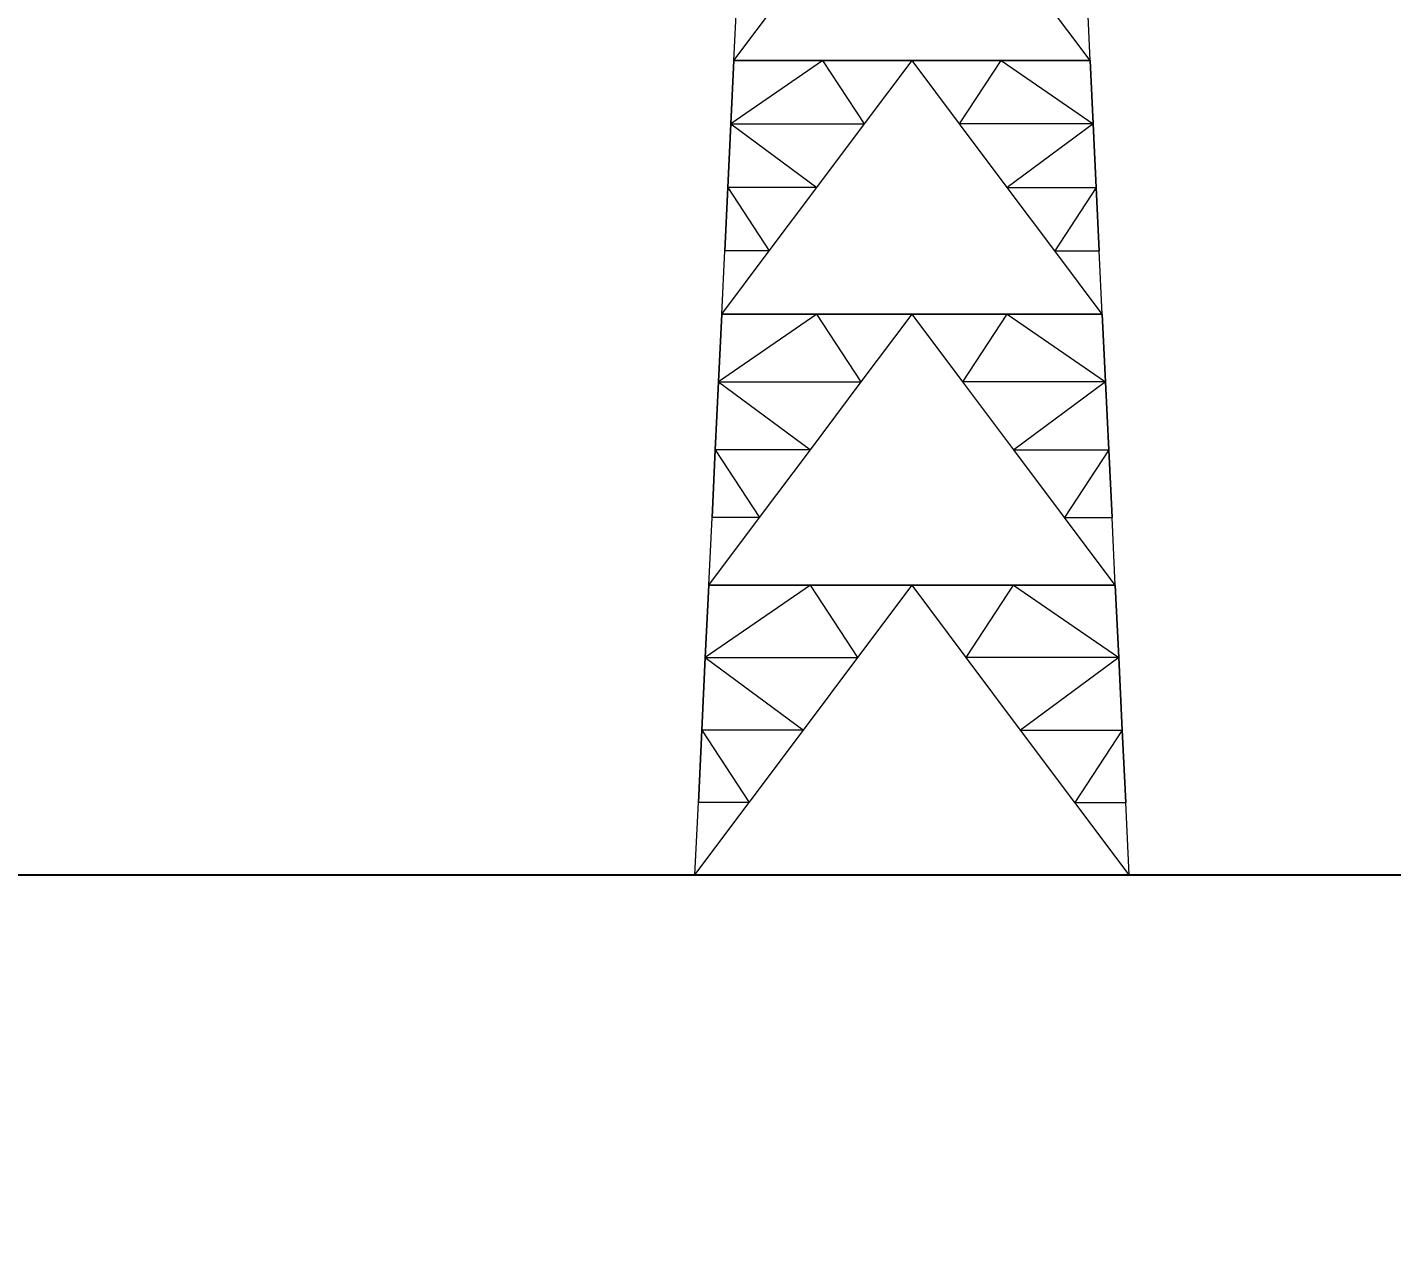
# Model space of a CAD drawing. Header units: millimetres. Extents: x 674 to 5889, y -153 to 3954.
# Drawn here: x 3342.7 to 3381.45, y 1324.88 to 1359.39 of the extents above; entities that cross this region are included whole.
import ezdxf

# ---------------------------------------------------------------- set-up
doc = ezdxf.new("R2010")
doc.units = ezdxf.units.MM
doc.layers.add('Dimensions', color=7, linetype='Continuous')
doc.layers.add('Towers', color=1, linetype='Continuous', lineweight=0)
doc.styles.get("Standard").update_dxf_attribs({"font": 'arial.ttf'})
doc.dimstyles.new('ISO-25', dxfattribs={"dimtxt": 2.5, "dimasz": 2.5, "dimexe": 1.25, "dimexo": 0.625, "dimtad": 1, "dimtxsty": 'Standard', "dimcen": 2.5, "dimadec": 0, "dimazin": 0, "dimtfac": 1, "dimtmove": 0, "dimatfit": 3, "dimfxl": 1, "dimarcsym": 0})

# ---------------------------------------------------------------- blocks, each defined once
blk = doc.blocks.new('_ArchTick')
at = {"color": 0, "linetype": 'ByBlock', "const_width": 0.15}
blk.add_lwpolyline([(-0.5, -0.5), (0.5, 0.5)], dxfattribs=at)
blk = doc.blocks.new('*D60')
at = {"color": 0, "lineweight": -2, "transparency": 16777216}
blk.add_line((2829.274, -144.563), (2959.274, -144.563), dxfattribs=at)
at = {"layer": 'Defpoints', "color": 0, "transparency": 16777216}
for p in [(5528.478, 3774.077), (5768.478, 3774.077), (5768.478, 3752.482), (2829.274, -118.354), (2959.274, -118.354), (2959.274, -144.563)]:
    blk.add_point(p, dxfattribs=at)
at = {"layer": 'Dimensions', "color": 0, "lineweight": -2, "transparency": 16777216}
blk.add_line((5528.478, 3752.482), (5768.478, 3752.482), dxfattribs=at)
at = {"color": 0, "lineweight": -2, "transparency": 16777216, "xscale": 15, "yscale": 15, "zscale": 15, "rotation": 180}
blk.add_blockref('_ArchTick', (2829.274, -144.563), dxfattribs=at)
at = {"color": 0, "lineweight": -2, "transparency": 16777216, "xscale": 15, "yscale": 15, "zscale": 15}
blk.add_blockref('_ArchTick', (2959.274, -144.563), dxfattribs=at)
at = {"layer": 'Dimensions', "color": 0, "lineweight": -2, "transparency": 16777216, "xscale": 2.5, "yscale": 2.5, "zscale": 2.5, "rotation": 180}
blk.add_blockref('_ArchTick', (5528.478, 3752.482), dxfattribs=at)
at = {"layer": 'Dimensions', "color": 0, "lineweight": -2, "transparency": 16777216, "xscale": 2.5, "yscale": 2.5, "zscale": 2.5}
blk.add_blockref('_ArchTick', (5768.478, 3752.482), dxfattribs=at)
at = {"color": 0, "transparency": 16777216, "insert": (2894.274, -136.274), "char_height": 15, "attachment_point": 5}
blk.add_mtext('130', dxfattribs=at)
at = {"layer": 'Dimensions', "color": 0, "transparency": 16777216, "insert": (5648.478, 3755.404), "char_height": 4.5, "attachment_point": 5}
blk.add_mtext('240m', dxfattribs=at)
blk = doc.blocks.new('*D58')
at = {"color": 0, "lineweight": -2, "transparency": 16777216}
blk.add_line((2393.626, -144.563), (2483.626, -144.563), dxfattribs=at)
at = {"layer": 'Defpoints', "color": 0, "transparency": 16777216}
for p in [(5603.478, 3819.077), (5583.397, 3774.077), (5603.478, 3774.077), (2393.626, -80.976), (2483.626, -80.976), (2483.626, -144.563)]:
    blk.add_point(p, dxfattribs=at)
at = {"layer": 'Dimensions', "color": 0, "lineweight": -2, "transparency": 16777216}
blk.add_line((5583.397, 3819.077), (5583.397, 3774.077), dxfattribs=at)
at = {"color": 0, "lineweight": -2, "transparency": 16777216, "xscale": 15, "yscale": 15, "zscale": 15, "rotation": 180}
blk.add_blockref('_ArchTick', (2393.626, -144.563), dxfattribs=at)
at = {"color": 0, "lineweight": -2, "transparency": 16777216, "xscale": 15, "yscale": 15, "zscale": 15}
blk.add_blockref('_ArchTick', (2483.626, -144.563), dxfattribs=at)
at = {"layer": 'Dimensions', "color": 0, "lineweight": -2, "transparency": 16777216, "xscale": 2.5, "yscale": 2.5, "zscale": 2.5}
for p, rotation in [((5583.397, 3819.077), 90), ((5583.397, 3774.077), 270)]:
    blk.add_blockref('_ArchTick', p, dxfattribs=dict(at, rotation=rotation))
at = {"color": 0, "transparency": 16777216, "insert": (2438.626, -136.279), "char_height": 15, "attachment_point": 5}
blk.add_mtext('90', dxfattribs=at)
at = {"layer": 'Dimensions', "color": 0, "transparency": 16777216, "insert": (5580.484, 3796.577), "char_height": 4.5, "attachment_point": 5, "rotation": 90}
blk.add_mtext('45m', dxfattribs=at)
blk = doc.blocks.new('*D62')
at = {"color": 0, "lineweight": -2, "transparency": 16777216}
blk.add_line((2577.797, -35.976), (2577.797, -85.976), dxfattribs=at)
at = {"layer": 'Defpoints', "color": 0, "transparency": 16777216}
for p in [(5529.806, 3893.742), (5528.478, 3889.077), (5643.378, 3856.377), (2597.989, -35.976), (2577.797, -85.976), (2597.989, -85.976)]:
    blk.add_point(p, dxfattribs=at)
at = {"layer": 'Dimensions', "color": 0, "lineweight": -2, "transparency": 16777216}
blk.add_line((5644.706, 3861.042), (5529.806, 3893.742), dxfattribs=at)
at = {"color": 0, "lineweight": -2, "transparency": 16777216, "xscale": 15, "yscale": 15, "zscale": 15}
for p, rotation in [((2577.797, -35.976), 90), ((2577.797, -85.976), 270)]:
    blk.add_blockref('_ArchTick', p, dxfattribs=dict(at, rotation=rotation))
at = {"layer": 'Dimensions', "color": 0, "lineweight": -2, "transparency": 16777216, "xscale": 2.5, "yscale": 2.5, "zscale": 2.5}
for p, rotation in [((5529.806, 3893.742), 164.113896019455), ((5644.706, 3861.042), 344.113896019455)]:
    blk.add_blockref('_ArchTick', p, dxfattribs=dict(at, rotation=rotation))
at = {"color": 0, "transparency": 16777216, "insert": (2569.514, -60.976), "char_height": 15, "attachment_point": 5, "rotation": 90}
blk.add_mtext('50', dxfattribs=at)
at = {"layer": 'Dimensions', "color": 0, "transparency": 16777216, "insert": (5588.056, 3880.203), "char_height": 4.5, "attachment_point": 5, "rotation": 344.1139}
blk.add_mtext('119.5m', dxfattribs=at)
blk = doc.blocks.new('*D63')
at = {"color": 0, "lineweight": -2, "transparency": 16777216}
blk.add_line((2809.512, -31.439), (2809.512, -86.439), dxfattribs=at)
at = {"layer": 'Defpoints', "color": 0, "transparency": 16777216}
for p in [(5643.378, 3866.577), (5527.736, 3834.542), (5528.478, 3832.07), (2829.274, -31.439), (2809.512, -86.439), (2829.274, -86.439)]:
    blk.add_point(p, dxfattribs=at)
at = {"layer": 'Dimensions', "color": 0, "lineweight": -2, "transparency": 16777216}
blk.add_line((5642.636, 3869.049), (5527.736, 3834.542), dxfattribs=at)
at = {"color": 0, "lineweight": -2, "transparency": 16777216, "xscale": 15, "yscale": 15, "zscale": 15}
for p, rotation in [((2809.512, -31.439), 90), ((2809.512, -86.439), 270)]:
    blk.add_blockref('_ArchTick', p, dxfattribs=dict(at, rotation=rotation))
at = {"layer": 'Dimensions', "color": 0, "lineweight": -2, "transparency": 16777216, "xscale": 2.5, "yscale": 2.5, "zscale": 2.5}
for p, rotation in [((5642.636, 3869.049), 16.71614301521846), ((5527.736, 3834.542), 196.7161430152185)]:
    blk.add_blockref('_ArchTick', p, dxfattribs=dict(at, rotation=rotation))
at = {"color": 0, "transparency": 16777216, "insert": (2801.259, -58.939), "char_height": 15, "attachment_point": 5, "rotation": 90}
blk.add_mtext('55', dxfattribs=at)
at = {"layer": 'Dimensions', "color": 0, "transparency": 16777216, "insert": (5584.345, 3854.594), "char_height": 4.5, "attachment_point": 5, "rotation": 16.7161}
blk.add_mtext('120m', dxfattribs=at)
blk = doc.blocks.new('*D59')
at = {"color": 0, "lineweight": -2, "transparency": 16777216}
blk.add_line((2597.989, -144.563), (2697.989, -144.563), dxfattribs=at)
at = {"layer": 'Defpoints', "color": 0, "transparency": 16777216}
for p in [(5623.478, 3781.175), (5673.478, 3781.175), (5673.478, 3764.268), (2597.989, -85.976), (2697.989, -85.976), (2697.989, -144.563)]:
    blk.add_point(p, dxfattribs=at)
at = {"layer": 'Dimensions', "color": 0, "lineweight": -2, "transparency": 16777216}
blk.add_line((5623.478, 3764.268), (5673.478, 3764.268), dxfattribs=at)
at = {"color": 0, "lineweight": -2, "transparency": 16777216, "xscale": 15, "yscale": 15, "zscale": 15, "rotation": 180}
blk.add_blockref('_ArchTick', (2597.989, -144.563), dxfattribs=at)
at = {"color": 0, "lineweight": -2, "transparency": 16777216, "xscale": 15, "yscale": 15, "zscale": 15}
blk.add_blockref('_ArchTick', (2697.989, -144.563), dxfattribs=at)
at = {"layer": 'Dimensions', "color": 0, "lineweight": -2, "transparency": 16777216, "xscale": 2.5, "yscale": 2.5, "zscale": 2.5, "rotation": 180}
blk.add_blockref('_ArchTick', (5623.478, 3764.268), dxfattribs=at)
at = {"layer": 'Dimensions', "color": 0, "lineweight": -2, "transparency": 16777216, "xscale": 2.5, "yscale": 2.5, "zscale": 2.5}
blk.add_blockref('_ArchTick', (5673.478, 3764.268), dxfattribs=at)
at = {"color": 0, "transparency": 16777216, "insert": (2647.989, -136.279), "char_height": 15, "attachment_point": 5}
blk.add_mtext('100', dxfattribs=at)
at = {"layer": 'Dimensions', "color": 0, "transparency": 16777216, "insert": (5648.478, 3767.191), "char_height": 4.5, "attachment_point": 5}
blk.add_mtext('50m', dxfattribs=at)
blk = doc.blocks.new('*D66')
at = {"color": 0, "lineweight": -2, "transparency": 16777216}
blk.add_line((3325.223, 34.024), (3325.223, -80.976), dxfattribs=at)
at = {"layer": 'Defpoints', "color": 0, "transparency": 16777216}
for p in [(5653.578, 3874.37), (5643.378, 3866.577), (5653.578, 3866.577), (3346.627, 34.024), (3325.223, -80.976), (3346.627, -80.976)]:
    blk.add_point(p, dxfattribs=at)
at = {"layer": 'Dimensions', "color": 0, "lineweight": -2, "transparency": 16777216}
for p, q in [((5643.378, 3874.37), (5653.578, 3874.37)), ((5653.578, 3874.37), (5673.71, 3874.37))]:
    blk.add_line(p, q, dxfattribs=at)
at = {"color": 0, "lineweight": -2, "transparency": 16777216, "xscale": 5, "yscale": 5, "zscale": 5}
for p, rotation in [((3325.223, 34.024), 90), ((3325.223, -80.976), 270)]:
    blk.add_blockref('_ArchTick', p, dxfattribs=dict(at, rotation=rotation))
at = {"layer": 'Dimensions', "color": 0, "lineweight": -2, "transparency": 16777216, "xscale": 2.5, "yscale": 2.5, "zscale": 2.5, "rotation": 180}
blk.add_blockref('_ArchTick', (5643.378, 3874.37), dxfattribs=at)
at = {"layer": 'Dimensions', "color": 0, "lineweight": -2, "transparency": 16777216, "xscale": 2.5, "yscale": 2.5, "zscale": 2.5}
blk.add_blockref('_ArchTick', (5653.578, 3874.37), dxfattribs=at)
at = {"color": 0, "transparency": 16777216, "insert": (3316.939, -23.476), "char_height": 15, "attachment_point": 5, "rotation": 90}
blk.add_mtext('115', dxfattribs=at)
at = {"layer": 'Dimensions', "color": 0, "transparency": 16777216, "insert": (5664.894, 3877.293), "char_height": 4.5, "attachment_point": 5}
blk.add_mtext('10.2m', dxfattribs=at)
blk = doc.blocks.new('*D61')
at = {"color": 0, "lineweight": -2, "transparency": 16777216}
blk.add_line((2373.545, -35.976), (2373.545, -80.976), dxfattribs=at)
at = {"layer": 'Defpoints', "color": 0, "transparency": 16777216}
for p in [(5648.478, 3856.377), (5645.288, 3779.077), (5648.478, 3779.077), (2393.626, -35.976), (2373.545, -80.976), (2393.626, -80.976)]:
    blk.add_point(p, dxfattribs=at)
at = {"layer": 'Dimensions', "color": 0, "lineweight": -2, "transparency": 16777216}
blk.add_line((5645.288, 3856.377), (5645.288, 3779.077), dxfattribs=at)
at = {"color": 0, "lineweight": -2, "transparency": 16777216, "xscale": 15, "yscale": 15, "zscale": 15}
for p, rotation in [((2373.545, -35.976), 90), ((2373.545, -80.976), 270)]:
    blk.add_blockref('_ArchTick', p, dxfattribs=dict(at, rotation=rotation))
at = {"layer": 'Dimensions', "color": 0, "lineweight": -2, "transparency": 16777216, "xscale": 2.5, "yscale": 2.5, "zscale": 2.5}
for p, rotation in [((5645.288, 3856.377), 90), ((5645.288, 3779.077), 270)]:
    blk.add_blockref('_ArchTick', p, dxfattribs=dict(at, rotation=rotation))
at = {"color": 0, "transparency": 16777216, "insert": (2365.292, -58.476), "char_height": 15, "attachment_point": 5, "rotation": 90}
blk.add_mtext('45', dxfattribs=at)
at = {"layer": 'Dimensions', "color": 0, "transparency": 16777216, "insert": (5642.364, 3817.906), "char_height": 4.5, "attachment_point": 5, "rotation": 90}
blk.add_mtext('77.3m', dxfattribs=at)

msp = doc.modelspace()

# ---------------------------------------------------------------- linework, layer by layer
msp.add_line((3012.826, 1335.328), (3482.826, 1335.328))
at = {"layer": 'Towers'}
for p, q in [((3362.767, 1358.448), (3364.031, 1360.134)), ((3362.767, 1358.448), (3364.031, 1360.134)), ((3362.767, 1358.448), (3362.847, 1360.134)), ((3362.767, 1358.448), (3362.847, 1360.134)), ((3362.767, 1358.448), (3362.847, 1360.134)), ((3362.767, 1358.448), (3362.847, 1360.134)), ((3372.885, 1358.448), (3371.62, 1360.134)), ((3372.885, 1358.448), (3371.62, 1360.134)), ((3372.885, 1358.448), (3372.804, 1360.134)), ((3372.885, 1358.448), (3372.804, 1360.134)), ((3372.885, 1358.448), (3372.804, 1360.134)), ((3372.885, 1358.448), (3372.804, 1360.134)), ((3365.296, 1358.448), (3362.68, 1356.647)), ((3365.296, 1358.448), (3362.68, 1356.647)), ((3362.767, 1358.448), (3362.68, 1356.647)), ((3362.68, 1356.647), (3362.767, 1358.448)), ((3362.767, 1358.448), (3362.68, 1356.647)), ((3362.68, 1356.647), (3362.767, 1358.448)), ((3362.681, 1356.648), (3362.767, 1358.448)), ((3362.681, 1356.648), (3362.767, 1358.448)), ((3362.681, 1356.648), (3362.767, 1358.448)), ((3362.681, 1356.648), (3362.767, 1358.448)), ((3362.767, 1358.448), (3365.296, 1358.448)), ((3365.296, 1358.448), (3362.767, 1358.448)), ((3362.767, 1358.448), (3364.031, 1358.448)), ((3364.031, 1358.448), (3362.767, 1358.448)), ((3362.767, 1358.448), (3365.296, 1358.448)), ((3365.296, 1358.448), (3362.767, 1358.448)), ((3367.826, 1358.448), (3362.767, 1358.448)), ((3362.767, 1358.448), (3367.826, 1358.448)), ((3365.296, 1358.448), (3362.767, 1358.448)), ((3365.296, 1358.448), (3362.767, 1358.448)), ((3365.296, 1358.448), (3366.561, 1358.448)), ((3366.561, 1358.448), (3365.296, 1358.448)), ((3366.475, 1356.648), (3365.296, 1358.448)), ((3367.826, 1358.448), (3365.296, 1358.448)), ((3366.475, 1356.648), (3365.296, 1358.448)), ((3367.826, 1358.448), (3365.296, 1358.448)), ((3366.475, 1356.648), (3367.826, 1358.448)), ((3366.475, 1356.648), (3367.826, 1358.448)), ((3369.09, 1358.448), (3366.561, 1358.448)), ((3369.09, 1358.448), (3366.561, 1358.448)), ((3372.885, 1358.448), (3367.826, 1358.448)), ((3367.826, 1358.448), (3372.885, 1358.448)), ((3369.176, 1356.648), (3367.826, 1358.448)), ((3367.826, 1358.448), (3370.355, 1358.448)), ((3369.176, 1356.648), (3367.826, 1358.448)), ((3367.826, 1358.448), (3370.355, 1358.448)), ((3369.09, 1358.448), (3370.355, 1358.448)), ((3370.355, 1358.448), (3369.09, 1358.448)), ((3369.176, 1356.648), (3370.355, 1358.448)), ((3369.176, 1356.648), (3370.355, 1358.448)), ((3372.885, 1358.448), (3370.355, 1358.448)), ((3370.355, 1358.448), (3372.885, 1358.448)), ((3370.355, 1358.448), (3372.885, 1358.448)), ((3370.355, 1358.448), (3372.885, 1358.448)), ((3370.355, 1358.448), (3372.971, 1356.647)), ((3370.355, 1358.448), (3372.885, 1358.448)), ((3370.355, 1358.448), (3372.971, 1356.647)), ((3370.355, 1358.448), (3372.885, 1358.448)), ((3371.62, 1358.448), (3372.885, 1358.448)), ((3372.885, 1358.448), (3371.62, 1358.448)), ((3372.971, 1356.648), (3372.885, 1358.448)), ((3372.885, 1358.448), (3372.971, 1356.647)), ((3372.971, 1356.648), (3372.885, 1358.448)), ((3372.971, 1356.647), (3372.885, 1358.448)), ((3372.971, 1356.648), (3372.885, 1358.448)), ((3372.885, 1358.448), (3372.971, 1356.647)), ((3372.971, 1356.648), (3372.885, 1358.448)), ((3372.971, 1356.647), (3372.885, 1358.448)), ((3362.594, 1354.846), (3362.681, 1356.648)), ((3362.594, 1354.846), (3362.681, 1356.648)), ((3362.68, 1356.647), (3362.594, 1354.846)), ((3362.594, 1354.846), (3362.68, 1356.647)), ((3362.68, 1356.647), (3362.594, 1354.846)), ((3362.594, 1354.846), (3362.68, 1356.647)), ((3362.68, 1356.647), (3366.475, 1356.648)), ((3362.68, 1356.647), (3366.475, 1356.648)), ((3362.68, 1356.647), (3362.681, 1356.648)), ((3362.68, 1356.647), (3362.681, 1356.648)), ((3362.68, 1356.647), (3365.124, 1354.846)), ((3362.68, 1356.647), (3365.124, 1354.846)), ((3365.124, 1354.846), (3366.475, 1356.648)), ((3365.124, 1354.846), (3366.475, 1356.648)), ((3370.528, 1354.846), (3369.176, 1356.648)), ((3372.971, 1356.647), (3369.176, 1356.648)), ((3370.528, 1354.846), (3369.176, 1356.648)), ((3372.971, 1356.647), (3369.176, 1356.648)), ((3372.971, 1356.647), (3370.528, 1354.846)), ((3372.971, 1356.647), (3370.528, 1354.846)), ((3373.057, 1354.846), (3372.971, 1356.648)), ((3372.971, 1356.647), (3372.971, 1356.648)), ((3373.057, 1354.846), (3372.971, 1356.648)), ((3372.971, 1356.647), (3372.971, 1356.648)), ((3372.971, 1356.647), (3373.057, 1354.846)), ((3373.057, 1354.846), (3372.971, 1356.647)), ((3372.971, 1356.647), (3373.057, 1354.846)), ((3373.057, 1354.846), (3372.971, 1356.647)), ((3362.508, 1353.045), (3362.594, 1354.846)), ((3362.594, 1354.846), (3362.508, 1353.045)), ((3362.508, 1353.045), (3362.594, 1354.846)), ((3362.508, 1353.045), (3362.594, 1354.846)), ((3362.594, 1354.846), (3362.508, 1353.045)), ((3362.508, 1353.045), (3362.594, 1354.846)), ((3362.594, 1354.846), (3363.773, 1353.045)), ((3365.124, 1354.846), (3362.594, 1354.846)), ((3362.594, 1354.846), (3363.773, 1353.045)), ((3365.124, 1354.846), (3362.594, 1354.846)), ((3362.594, 1354.846), (3362.594, 1354.846)), ((3362.594, 1354.846), (3362.594, 1354.846)), ((3363.773, 1353.045), (3365.124, 1354.846)), ((3363.773, 1353.045), (3365.124, 1354.846)), ((3371.878, 1353.045), (3370.528, 1354.846)), ((3370.528, 1354.846), (3373.057, 1354.846)), ((3371.878, 1353.045), (3370.528, 1354.846)), ((3370.528, 1354.846), (3373.057, 1354.846)), ((3373.057, 1354.846), (3371.878, 1353.045)), ((3373.057, 1354.846), (3371.878, 1353.045)), ((3373.143, 1353.045), (3373.057, 1354.846)), ((3373.057, 1354.846), (3373.143, 1353.045)), ((3373.057, 1354.846), (3373.057, 1354.846)), ((3373.143, 1353.045), (3373.057, 1354.846)), ((3373.143, 1353.045), (3373.057, 1354.846)), ((3373.057, 1354.846), (3373.143, 1353.045)), ((3373.057, 1354.846), (3373.057, 1354.846)), ((3373.143, 1353.045), (3373.057, 1354.846)), ((3362.422, 1351.243), (3363.773, 1353.045)), ((3362.422, 1351.243), (3363.773, 1353.045)), ((3362.422, 1351.243), (3362.508, 1353.045)), ((3362.422, 1351.243), (3362.508, 1353.045)), ((3362.422, 1351.243), (3362.508, 1353.045)), ((3362.422, 1351.243), (3362.508, 1353.045)), ((3363.773, 1353.045), (3362.508, 1353.045)), ((3363.773, 1353.045), (3362.508, 1353.045)), ((3362.508, 1353.045), (3362.508, 1353.045)), ((3362.508, 1353.045), (3362.508, 1353.045)), ((3373.229, 1351.243), (3371.878, 1353.045)), ((3371.878, 1353.045), (3373.143, 1353.045)), ((3373.229, 1351.243), (3371.878, 1353.045)), ((3371.878, 1353.045), (3373.143, 1353.045)), ((3373.229, 1351.243), (3373.143, 1353.045)), ((3373.143, 1353.045), (3373.143, 1353.045)), ((3373.229, 1351.243), (3373.143, 1353.045)), ((3373.229, 1351.243), (3373.143, 1353.045)), ((3373.143, 1353.045), (3373.143, 1353.045)), ((3373.229, 1351.243), (3373.143, 1353.045)), ((3365.124, 1351.243), (3362.33, 1349.32)), ((3365.124, 1351.243), (3362.33, 1349.32)), ((3362.33, 1349.32), (3362.422, 1351.243)), ((3362.422, 1351.243), (3362.33, 1349.32)), ((3362.33, 1349.32), (3362.422, 1351.243)), ((3362.33, 1349.32), (3362.422, 1351.243)), ((3362.33, 1349.32), (3362.422, 1351.243)), ((3362.422, 1351.243), (3362.33, 1349.32)), ((3362.33, 1349.32), (3362.422, 1351.243)), ((3362.33, 1349.32), (3362.422, 1351.243)), ((3362.422, 1351.243), (3365.124, 1351.243)), ((3365.124, 1351.243), (3362.422, 1351.243)), ((3362.422, 1351.243), (3363.773, 1351.243)), ((3363.773, 1351.243), (3362.422, 1351.243)), ((3362.422, 1351.243), (3365.124, 1351.243)), ((3365.124, 1351.243), (3362.422, 1351.243)), ((3367.826, 1351.243), (3362.422, 1351.243)), ((3362.422, 1351.243), (3367.826, 1351.243)), ((3365.124, 1351.243), (3362.422, 1351.243)), ((3365.124, 1351.243), (3362.422, 1351.243)), ((3365.124, 1351.243), (3366.475, 1351.243)), ((3366.475, 1351.243), (3365.124, 1351.243)), ((3366.383, 1349.32), (3365.124, 1351.243)), ((3367.826, 1351.243), (3365.124, 1351.243)), ((3366.383, 1349.32), (3365.124, 1351.243)), ((3367.826, 1351.243), (3365.124, 1351.243)), ((3366.383, 1349.32), (3367.826, 1351.243)), ((3366.383, 1349.32), (3367.826, 1351.243)), ((3369.176, 1351.243), (3366.475, 1351.243)), ((3369.176, 1351.243), (3366.475, 1351.243)), ((3373.229, 1351.243), (3367.826, 1351.243)), ((3367.826, 1351.243), (3373.229, 1351.243)), ((3369.268, 1349.32), (3367.826, 1351.243)), ((3367.826, 1351.243), (3370.527, 1351.243)), ((3369.268, 1349.32), (3367.826, 1351.243)), ((3367.826, 1351.243), (3370.527, 1351.243)), ((3369.176, 1351.243), (3370.527, 1351.243)), ((3370.527, 1351.243), (3369.176, 1351.243)), ((3369.268, 1349.32), (3370.527, 1351.243)), ((3369.268, 1349.32), (3370.527, 1351.243)), ((3373.229, 1351.243), (3370.527, 1351.243)), ((3370.527, 1351.243), (3373.229, 1351.243)), ((3370.527, 1351.243), (3373.229, 1351.243)), ((3370.527, 1351.243), (3373.229, 1351.243)), ((3370.527, 1351.243), (3373.321, 1349.32)), ((3370.527, 1351.243), (3373.229, 1351.243)), ((3370.527, 1351.243), (3373.321, 1349.32)), ((3370.527, 1351.243), (3373.229, 1351.243)), ((3371.878, 1351.243), (3373.229, 1351.243)), ((3373.229, 1351.243), (3371.878, 1351.243)), ((3373.321, 1349.32), (3373.229, 1351.243)), ((3373.229, 1351.243), (3373.321, 1349.32)), ((3373.321, 1349.32), (3373.229, 1351.243)), ((3373.321, 1349.32), (3373.229, 1351.243)), ((3373.321, 1349.32), (3373.229, 1351.243)), ((3373.229, 1351.243), (3373.321, 1349.32)), ((3373.321, 1349.32), (3373.229, 1351.243)), ((3373.321, 1349.32), (3373.229, 1351.243)), ((3362.238, 1347.396), (3362.33, 1349.32)), ((3362.33, 1349.32), (3362.238, 1347.396)), ((3362.238, 1347.396), (3362.33, 1349.32)), ((3362.238, 1347.396), (3362.33, 1349.32)), ((3362.33, 1349.32), (3362.238, 1347.396)), ((3362.238, 1347.396), (3362.33, 1349.32)), ((3362.33, 1349.32), (3364.94, 1347.396)), ((3362.33, 1349.32), (3366.383, 1349.32)), ((3362.33, 1349.32), (3364.94, 1347.396)), ((3362.33, 1349.32), (3366.383, 1349.32)), ((3362.33, 1349.32), (3362.33, 1349.32)), ((3362.33, 1349.32), (3362.33, 1349.32)), ((3364.94, 1347.396), (3366.383, 1349.32)), ((3364.94, 1347.396), (3366.383, 1349.32)), ((3370.712, 1347.396), (3369.268, 1349.32)), ((3373.321, 1349.32), (3369.268, 1349.32)), ((3370.712, 1347.396), (3369.268, 1349.32)), ((3373.321, 1349.32), (3369.268, 1349.32)), ((3373.321, 1349.32), (3370.712, 1347.396)), ((3373.321, 1349.32), (3370.712, 1347.396)), ((3373.413, 1347.396), (3373.321, 1349.32)), ((3373.321, 1349.32), (3373.413, 1347.396)), ((3373.321, 1349.32), (3373.321, 1349.32)), ((3373.413, 1347.396), (3373.321, 1349.32)), ((3373.413, 1347.396), (3373.321, 1349.32)), ((3373.321, 1349.32), (3373.413, 1347.396)), ((3373.321, 1349.32), (3373.321, 1349.32)), ((3373.413, 1347.396), (3373.321, 1349.32)), ((3362.146, 1345.472), (3362.238, 1347.396)), ((3362.238, 1347.396), (3362.146, 1345.472)), ((3362.146, 1345.472), (3362.238, 1347.396)), ((3362.146, 1345.472), (3362.238, 1347.396)), ((3362.238, 1347.396), (3362.146, 1345.472)), ((3362.146, 1345.472), (3362.238, 1347.396)), ((3362.238, 1347.396), (3363.497, 1345.472)), ((3364.94, 1347.396), (3362.238, 1347.396)), ((3362.238, 1347.396), (3363.497, 1345.472)), ((3364.94, 1347.396), (3362.238, 1347.396)), ((3362.238, 1347.396), (3362.238, 1347.396)), ((3362.238, 1347.396), (3362.238, 1347.396)), ((3363.497, 1345.472), (3364.94, 1347.396)), ((3363.497, 1345.472), (3364.94, 1347.396)), ((3372.154, 1345.472), (3370.712, 1347.396)), ((3370.712, 1347.396), (3373.413, 1347.396)), ((3372.154, 1345.472), (3370.712, 1347.396)), ((3370.712, 1347.396), (3373.413, 1347.396)), ((3373.413, 1347.396), (3372.154, 1345.472)), ((3373.413, 1347.396), (3372.154, 1345.472)), ((3373.505, 1345.472), (3373.413, 1347.396)), ((3373.413, 1347.396), (3373.505, 1345.472)), ((3373.413, 1347.396), (3373.413, 1347.396)), ((3373.505, 1345.472), (3373.413, 1347.396)), ((3373.505, 1345.472), (3373.413, 1347.396)), ((3373.413, 1347.396), (3373.505, 1345.472)), ((3373.413, 1347.396), (3373.413, 1347.396)), ((3373.505, 1345.472), (3373.413, 1347.396)), ((3362.054, 1343.548), (3363.497, 1345.472)), ((3362.054, 1343.548), (3363.497, 1345.472)), ((3362.054, 1343.548), (3362.146, 1345.472)), ((3362.054, 1343.548), (3362.146, 1345.472)), ((3362.054, 1343.548), (3362.146, 1345.472)), ((3362.054, 1343.548), (3362.146, 1345.472)), ((3363.497, 1345.472), (3362.146, 1345.472)), ((3363.497, 1345.472), (3362.146, 1345.472)), ((3362.146, 1345.472), (3362.146, 1345.472)), ((3362.146, 1345.472), (3362.146, 1345.472)), ((3373.597, 1343.548), (3372.154, 1345.472)), ((3372.154, 1345.472), (3373.505, 1345.472)), ((3373.597, 1343.548), (3372.154, 1345.472)), ((3372.154, 1345.472), (3373.505, 1345.472)), ((3373.597, 1343.548), (3373.505, 1345.472)), ((3373.505, 1345.472), (3373.505, 1345.472)), ((3373.597, 1343.548), (3373.505, 1345.472)), ((3373.597, 1343.548), (3373.505, 1345.472)), ((3373.505, 1345.472), (3373.505, 1345.472)), ((3373.597, 1343.548), (3373.505, 1345.472)), ((3364.94, 1343.548), (3361.956, 1341.493)), ((3364.94, 1343.548), (3361.956, 1341.493)), ((3361.956, 1341.494), (3362.054, 1343.548)), ((3362.054, 1343.548), (3361.956, 1341.493)), ((3361.956, 1341.494), (3362.054, 1343.548)), ((3361.956, 1341.493), (3362.054, 1343.548)), ((3361.956, 1341.494), (3362.054, 1343.548)), ((3362.054, 1343.548), (3361.956, 1341.493)), ((3361.956, 1341.494), (3362.054, 1343.548)), ((3361.956, 1341.493), (3362.054, 1343.548)), ((3362.054, 1343.548), (3364.94, 1343.548)), ((3364.94, 1343.548), (3362.054, 1343.548)), ((3362.054, 1343.548), (3363.497, 1343.548)), ((3363.497, 1343.548), (3362.054, 1343.548)), ((3362.054, 1343.548), (3364.94, 1343.548)), ((3364.94, 1343.548), (3362.054, 1343.548)), ((3367.826, 1343.548), (3362.054, 1343.548)), ((3362.054, 1343.548), (3367.826, 1343.548)), ((3364.94, 1343.548), (3362.054, 1343.548)), ((3364.94, 1343.548), (3362.054, 1343.548)), ((3364.94, 1343.548), (3366.383, 1343.548)), ((3366.383, 1343.548), (3364.94, 1343.548)), ((3366.285, 1341.494), (3364.94, 1343.548)), ((3367.826, 1343.548), (3364.94, 1343.548)), ((3366.285, 1341.494), (3364.94, 1343.548)), ((3367.826, 1343.548), (3364.94, 1343.548)), ((3366.285, 1341.494), (3367.826, 1343.548)), ((3366.285, 1341.494), (3367.826, 1343.548)), ((3369.269, 1343.548), (3366.383, 1343.548)), ((3369.269, 1343.548), (3366.383, 1343.548)), ((3373.597, 1343.548), (3367.826, 1343.548)), ((3367.826, 1343.548), (3373.597, 1343.548)), ((3369.366, 1341.494), (3367.826, 1343.548)), ((3367.826, 1343.548), (3370.711, 1343.548)), ((3369.366, 1341.494), (3367.826, 1343.548)), ((3367.826, 1343.548), (3370.711, 1343.548)), ((3369.269, 1343.548), (3370.711, 1343.548)), ((3370.711, 1343.548), (3369.269, 1343.548)), ((3369.366, 1341.494), (3370.711, 1343.548)), ((3369.366, 1341.494), (3370.711, 1343.548)), ((3373.597, 1343.548), (3370.711, 1343.548)), ((3370.711, 1343.548), (3373.597, 1343.548)), ((3370.711, 1343.548), (3373.597, 1343.548)), ((3370.711, 1343.548), (3373.597, 1343.548)), ((3370.711, 1343.548), (3373.695, 1341.493)), ((3370.711, 1343.548), (3373.597, 1343.548)), ((3370.711, 1343.548), (3373.695, 1341.493)), ((3370.711, 1343.548), (3373.597, 1343.548)), ((3372.154, 1343.548), (3373.597, 1343.548)), ((3373.597, 1343.548), (3372.154, 1343.548)), ((3373.695, 1341.494), (3373.597, 1343.548)), ((3373.597, 1343.548), (3373.695, 1341.493)), ((3373.695, 1341.494), (3373.597, 1343.548)), ((3373.695, 1341.493), (3373.597, 1343.548)), ((3373.695, 1341.494), (3373.597, 1343.548)), ((3373.597, 1343.548), (3373.695, 1341.493)), ((3373.695, 1341.494), (3373.597, 1343.548)), ((3373.695, 1341.493), (3373.597, 1343.548)), ((3361.857, 1339.438), (3361.956, 1341.494)), ((3361.857, 1339.438), (3361.956, 1341.494)), ((3361.956, 1341.493), (3361.857, 1339.438)), ((3361.857, 1339.438), (3361.956, 1341.493)), ((3361.956, 1341.493), (3361.857, 1339.438)), ((3361.857, 1339.438), (3361.956, 1341.493)), ((3361.956, 1341.493), (3366.285, 1341.494)), ((3361.956, 1341.493), (3366.285, 1341.494)), ((3361.956, 1341.493), (3361.956, 1341.494)), ((3361.956, 1341.493), (3361.956, 1341.494)), ((3361.956, 1341.493), (3364.743, 1339.438)), ((3361.956, 1341.493), (3364.743, 1339.438)), ((3364.743, 1339.438), (3366.285, 1341.494)), ((3364.743, 1339.438), (3366.285, 1341.494)), ((3370.908, 1339.438), (3369.366, 1341.494)), ((3373.695, 1341.493), (3369.366, 1341.494)), ((3370.908, 1339.438), (3369.366, 1341.494)), ((3373.695, 1341.493), (3369.366, 1341.494)), ((3373.695, 1341.493), (3370.908, 1339.438)), ((3373.695, 1341.493), (3370.908, 1339.438)), ((3373.794, 1339.438), (3373.695, 1341.494)), ((3373.695, 1341.493), (3373.695, 1341.494)), ((3373.794, 1339.438), (3373.695, 1341.494)), ((3373.695, 1341.493), (3373.695, 1341.494)), ((3373.695, 1341.493), (3373.794, 1339.438)), ((3373.794, 1339.438), (3373.695, 1341.493)), ((3373.695, 1341.493), (3373.794, 1339.438)), ((3373.794, 1339.438), (3373.695, 1341.493)), ((3361.759, 1337.383), (3361.857, 1339.438)), ((3361.857, 1339.438), (3361.759, 1337.383)), ((3361.759, 1337.383), (3361.857, 1339.438)), ((3361.759, 1337.383), (3361.857, 1339.438)), ((3361.857, 1339.438), (3361.759, 1337.383)), ((3361.759, 1337.383), (3361.857, 1339.438)), ((3361.857, 1339.438), (3363.202, 1337.383)), ((3364.743, 1339.438), (3361.857, 1339.438)), ((3361.857, 1339.438), (3363.202, 1337.383)), ((3364.743, 1339.438), (3361.857, 1339.438)), ((3361.857, 1339.438), (3361.857, 1339.438)), ((3361.857, 1339.438), (3361.857, 1339.438)), ((3363.202, 1337.383), (3364.743, 1339.438)), ((3363.202, 1337.383), (3364.743, 1339.438)), ((3372.449, 1337.383), (3370.908, 1339.438)), ((3370.908, 1339.438), (3373.794, 1339.438)), ((3372.449, 1337.383), (3370.908, 1339.438)), ((3370.908, 1339.438), (3373.794, 1339.438)), ((3373.794, 1339.438), (3372.449, 1337.383)), ((3373.794, 1339.438), (3372.449, 1337.383)), ((3373.892, 1337.383), (3373.794, 1339.438)), ((3373.794, 1339.438), (3373.892, 1337.383)), ((3373.794, 1339.438), (3373.794, 1339.438)), ((3373.892, 1337.383), (3373.794, 1339.438)), ((3373.892, 1337.383), (3373.794, 1339.438)), ((3373.794, 1339.438), (3373.892, 1337.383)), ((3373.794, 1339.438), (3373.794, 1339.438)), ((3373.892, 1337.383), (3373.794, 1339.438)), ((3361.661, 1335.328), (3363.202, 1337.383)), ((3361.661, 1335.328), (3363.202, 1337.383)), ((3361.661, 1335.328), (3361.759, 1337.383)), ((3361.661, 1335.328), (3361.759, 1337.383)), ((3361.661, 1335.328), (3361.759, 1337.383)), ((3361.661, 1335.328), (3361.759, 1337.383)), ((3363.202, 1337.383), (3361.759, 1337.383)), ((3363.202, 1337.383), (3361.759, 1337.383)), ((3361.759, 1337.383), (3361.759, 1337.383)), ((3361.759, 1337.383), (3361.759, 1337.383)), ((3373.99, 1335.328), (3372.449, 1337.383)), ((3372.449, 1337.383), (3373.892, 1337.383)), ((3373.99, 1335.328), (3372.449, 1337.383)), ((3372.449, 1337.383), (3373.892, 1337.383)), ((3373.99, 1335.328), (3373.892, 1337.383)), ((3373.892, 1337.383), (3373.892, 1337.383)), ((3373.99, 1335.328), (3373.892, 1337.383)), ((3373.99, 1335.328), (3373.892, 1337.383)), ((3373.892, 1337.383), (3373.892, 1337.383)), ((3373.99, 1335.328), (3373.892, 1337.383)), ((3361.661, 1335.328), (3373.99, 1335.328))]:
    msp.add_line(p, q, dxfattribs=at)

# ---------------------------------------------------------------- dimensions: what is measured, and where the dimension line sits
at = {"layer": 'Dimensions'}
for p1, p2, distance, override, picture, middle in [((5643.378, 3856.377), (5528.478, 3889.077), -4.85, {"dimtxt": 4.5, "dimexe": 2, "dimexo": 3, "dimdec": 1, "dimdsep": 46, "dimpost": 'm', "dimblk1": 'ArchTick', "dimblk2": 'ArchTick', "dimsah": 1, "dimse1": 1, "dimse2": 1}, '*D62', (5588.056, 3880.203)), ((5643.378, 3866.577), (5653.578, 3866.577), 7.793, {"dimtxt": 4.5, "dimexe": 2, "dimexo": 3, "dimdec": 1, "dimdsep": 46, "dimpost": 'm', "dimblk1": 'ArchTick', "dimblk2": 'ArchTick', "dimsah": 1, "dimse1": 1, "dimse2": 1}, '*D66', (5664.894, 3877.293)), ((5643.378, 3866.577), (5528.478, 3832.07), -2.581, {"dimtxt": 4.5, "dimexe": 2, "dimexo": 3, "dimdec": 1, "dimpost": 'm', "dimblk1": 'ArchTick', "dimblk2": 'ArchTick', "dimsah": 1, "dimse1": 1, "dimse2": 1}, '*D63', (5584.345, 3854.594))]:
    dim = msp.add_aligned_dim(p1=p1, p2=p2, distance=distance, dimstyle='ISO-25', override=override, dxfattribs=at)
    dim.commit()
    dim.dimension.update_dxf_attribs({"geometry": picture, "text_midpoint": middle})
dim = msp.add_linear_dim(base=(5645.288, 3779.077), p1=(5648.478, 3856.377), p2=(5648.478, 3779.077), angle=90, dimstyle='ISO-25', override={"dimtxt": 4.5, "dimexe": 2, "dimexo": 3, "dimdec": 1, "dimdsep": 46, "dimpost": 'm', "dimblk1": 'ArchTick', "dimblk2": 'ArchTick', "dimsah": 1, "dimse1": 1, "dimse2": 1}, dxfattribs=at)
dim.commit()
dim.dimension.update_dxf_attribs({"geometry": '*D61', "text_midpoint": (5645.288, 3817.906), "dimtype": 160})
dim = msp.add_linear_dim(base=(5583.397, 3774.077), p1=(5603.478, 3819.077), p2=(5603.478, 3774.077), angle=90, dimstyle='ISO-25', override={"dimtxt": 4.5, "dimexe": 2, "dimexo": 3, "dimdec": 1, "dimpost": 'm', "dimblk1": 'ArchTick', "dimblk2": 'ArchTick', "dimsah": 1, "dimse1": 1, "dimse2": 1}, dxfattribs=at)
dim.commit()
dim.dimension.update_dxf_attribs({"geometry": '*D58', "text_midpoint": (5580.484, 3796.577)})
for base, p1, p2, picture, middle in [((5673.478, 3764.268), (5623.478, 3781.175), (5673.478, 3781.175), '*D59', (5648.478, 3767.191)), ((5768.478, 3752.482), (5528.478, 3774.077), (5768.478, 3774.077), '*D60', (5648.478, 3755.404))]:
    dim = msp.add_linear_dim(base=base, p1=p1, p2=p2, dimstyle='ISO-25', override={"dimtxt": 4.5, "dimexe": 2, "dimexo": 3, "dimdec": 1, "dimdsep": 46, "dimpost": 'm', "dimblk1": 'ArchTick', "dimblk2": 'ArchTick', "dimsah": 1, "dimse1": 1, "dimse2": 1}, dxfattribs=at)
    dim.commit()
    dim.dimension.update_dxf_attribs({"geometry": picture, "text_midpoint": middle})

doc.saveas('drawing.dxf')
